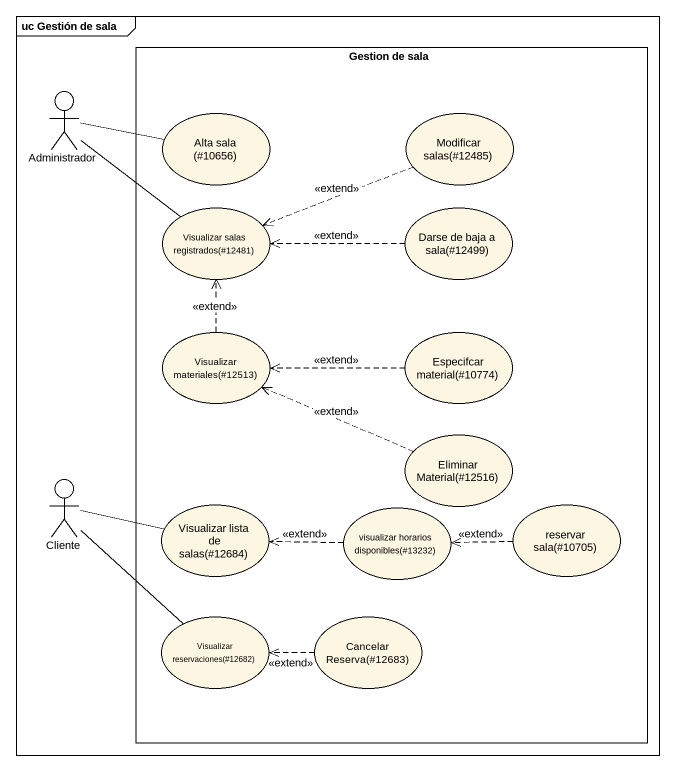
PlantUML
@startuml
mainframe uc Gestión de sala
rectangle "Gestion de sala" as Gestion_de_sala {
  usecase "Alta sala (#10656)" as Alta_sala_10656
  usecase "Modificar salas(#12485)" as Modificar_salas_12485
  usecase "Visualizar salas registrados(#12481)" as Visualizar_salas
  usecase "Darse de baja a sala(#12499)" as Darse_de_baja_a_sala_12499
  usecase "Visualizar materiales(#12513)" as Visualizar_materiales_12513
  usecase "Especifcar material(#10774)" as Especifcar_material_10774
  usecase "Eliminar Material(#12516)" as Eliminar_Material_12516
  usecase "Visualizar lista de salas(#12684)" as Visualizar_lista_de_salas
  usecase "visualizar horarios disponibles(#13232)" as visualizar_horarios
  usecase "reservar sala(#10705)" as reservar_sala_10705
  usecase "Visualizar reservaciones(#12682)" as Visualizar_reservaciones
  usecase "Cancelar Reserva(#12683)" as Cancelar_Reserva_12683
}
actor Administrador
actor Cliente
Administrador -right- Alta_sala_10656
Administrador -- Visualizar_salas
Modificar_salas_12485 .left.> Visualizar_salas : <<extend>>
Darse_de_baja_a_sala_12499 .left.> Visualizar_salas : <<extend>>
Visualizar_materiales_12513 .up.> Visualizar_salas : <<extend>>
Especifcar_material_10774 .left.> Visualizar_materiales_12513 : <<extend>>
Eliminar_Material_12516 .left.> Visualizar_materiales_12513 : <<extend>>
Cliente -- Visualizar_reservaciones
Visualizar_lista_de_salas -left- Cliente
visualizar_horarios .left.> Visualizar_lista_de_salas : <<extend>>
reservar_sala_10705 .left.> visualizar_horarios : <<extend>>
Cancelar_Reserva_12683 .left.> Visualizar_reservaciones : <<extend>>
@enduml
